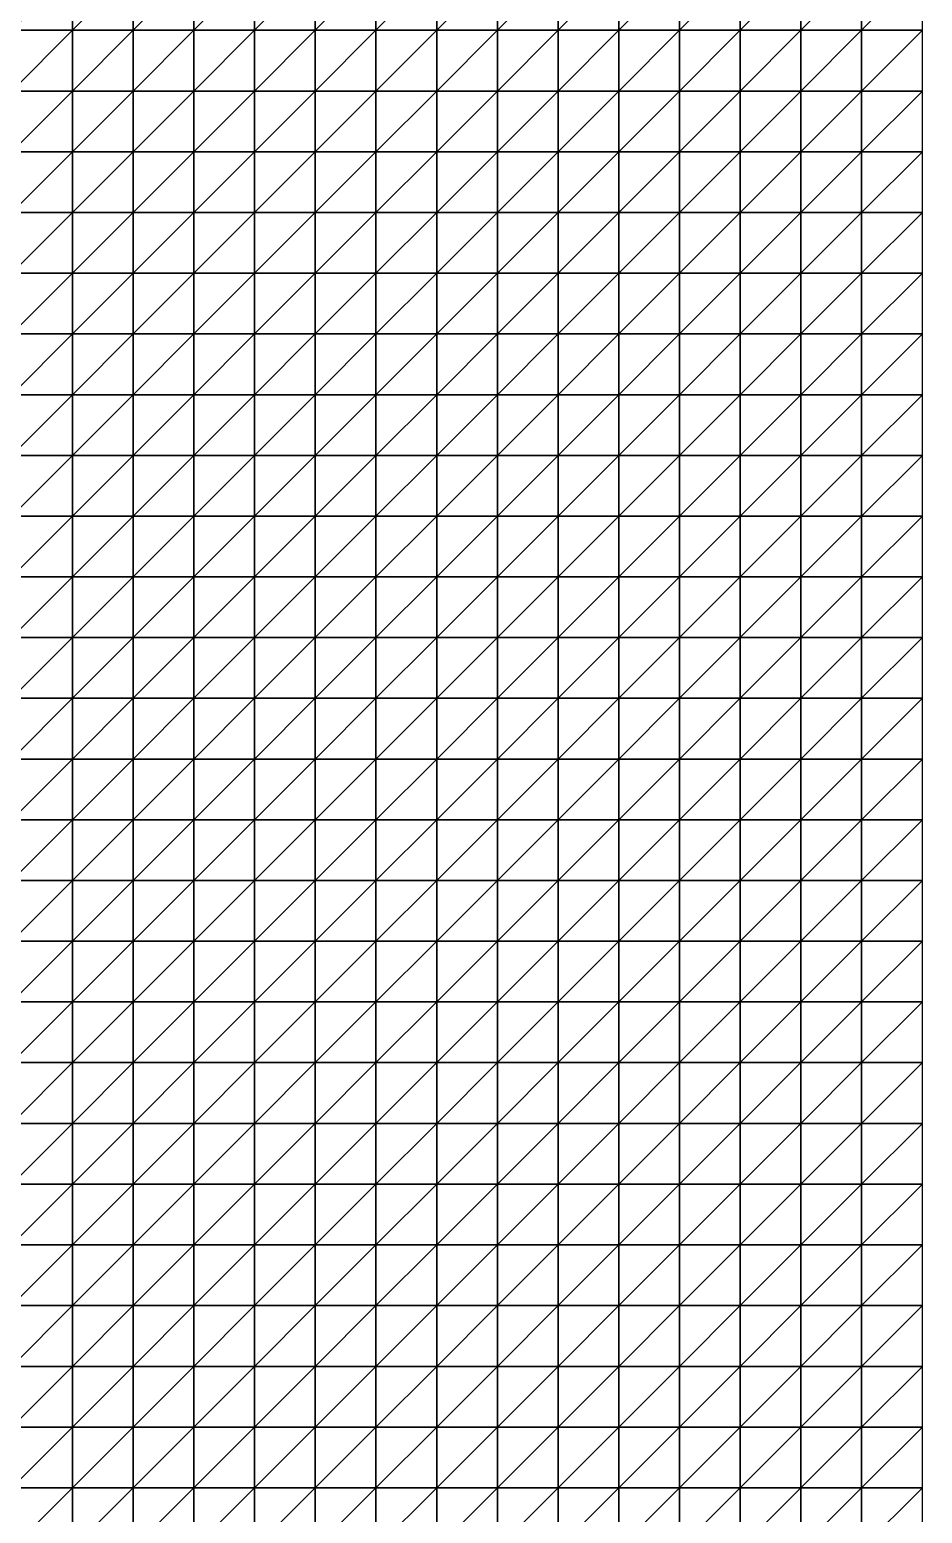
# Model space of a CAD drawing. Header units: metres. Extents: x -3 to 3, y -3 to 3.
# Drawn here: x 2.109 to 3, y -1.935 to -0.454 of the extents above; entities that cross this region are included whole.
import ezdxf

# ---------------------------------------------------------------- set-up
doc = ezdxf.new("R2010")
doc.units = ezdxf.units.M

msp = doc.modelspace()

# ---------------------------------------------------------------- meshes
at = {"color": 255}
mesh = msp.add_polyface(dxfattribs=at)
corners = [(2.0303, -0.5758, 0.1925), (2.0909, -0.5758, 0.1645), (2.0909, -0.5152, 0.1754), (2.0303, -0.5152, 0.2052), (2.0909, -0.4545, 0.1855), (2.0303, -0.4545, 0.2171), (2.0909, -0.3939, 0.1947), (2.0303, -0.3939, 0.2279), (2.0909, -0.3333, 0.2028), (2.0909, -0.697, 0.1412), (2.1515, -0.697, 0.1196), (2.1515, -0.6364, 0.1296), (2.0909, -0.6364, 0.1531), (2.1515, -0.5758, 0.1392), (2.1515, -0.5152, 0.1483), (2.1515, -0.4545, 0.1568), (2.1515, -0.3939, 0.1646), (2.1515, -0.7576, 0.1094), (2.2121, -0.7576, 0.0918), (2.2121, -0.697, 0.1003), (2.2121, -0.6364, 0.1086), (2.2121, -0.5758, 0.1166), (2.2121, -0.5152, 0.1242), (2.2121, -0.4545, 0.1313), (2.2121, -0.3939, 0.1377), (2.2727, -0.7576, 0.0762), (2.2727, -0.697, 0.0832), (2.2727, -0.6364, 0.09), (2.2727, -0.5758, 0.0967), (2.2727, -0.5152, 0.1029), (2.2727, -0.4545, 0.1088), (2.0909, -0.7576, 0.129), (2.2727, -0.3939, 0.1141)]
mesh.append_faces([[corners[k] for k in face] for face in [(5, 4, 6), (7, 6, 8)]], dxfattribs={"color": 81})
mesh.append_faces([[corners[k] for k in face] for face in [(0, 1, 2), (3, 2, 4), (9, 10, 11), (12, 11, 13), (1, 13, 14), (2, 14, 15), (4, 15, 16), (17, 18, 19), (10, 19, 20), (11, 20, 21), (13, 21, 22), (14, 22, 23), (15, 23, 24), (20, 27, 28), (21, 28, 29), (22, 29, 30), (31, 10, 9), (9, 11, 12), (12, 13, 1), (1, 14, 2), (2, 15, 4), (4, 16, 6), (17, 19, 10), (10, 20, 11), (11, 21, 13), (13, 22, 14), (14, 23, 15), (15, 24, 16), (19, 27, 20), (20, 28, 21), (21, 29, 22), (22, 30, 23), (23, 32, 24)]], dxfattribs={"color": 91})
mesh.append_faces([[corners[k] for k in face] for face in [(18, 25, 26), (19, 26, 27), (18, 26, 19)]], dxfattribs={"color": 101})
mesh = msp.add_polyface(dxfattribs=at)
corners = [(2.2121, -0.4545, 0.1313), (2.2727, -0.4545, 0.1088), (2.2727, -0.3939, 0.1141), (2.2121, -0.3939, 0.1377), (2.2727, -0.3333, 0.1189), (2.2727, -0.5152, 0.1029), (2.3333, -0.5152, 0.0845), (2.3333, -0.4545, 0.0893), (2.3333, -0.3939, 0.0937), (2.3333, -0.3333, 0.0975), (2.3939, -0.5152, 0.0687), (2.3939, -0.4545, 0.0726), (2.3939, -0.3939, 0.0761), (2.3939, -0.3333, 0.0793), (2.3939, -0.5758, 0.0645), (2.4545, -0.5758, 0.052), (2.4545, -0.5152, 0.0553), (2.4545, -0.4545, 0.0584), (2.4545, -0.3939, 0.0613), (2.4545, -0.3333, 0.0638), (2.5152, -0.5758, 0.0415), (2.5152, -0.5152, 0.0441), (2.5152, -0.4545, 0.0466), (2.5152, -0.3939, 0.0489), (2.5152, -0.3333, 0.0509), (2.5758, -0.5758, 0.0328), (2.5758, -0.5152, 0.0349), (2.5758, -0.4545, 0.0368), (2.5758, -0.3939, 0.0386), (2.5758, -0.3333, 0.0402), (2.2727, -0.5758, 0.0967), (2.3333, -0.5758, 0.0794), (2.6364, -0.5152, 0.0273), (2.6364, -0.4545, 0.0289), (2.6364, -0.3939, 0.0303)]
mesh.append_faces([[corners[k] for k in face] for face in [(0, 1, 2), (3, 2, 4), (2, 8, 9), (5, 7, 1), (1, 8, 2)]], dxfattribs={"color": 91})
mesh.append_faces([[corners[k] for k in face] for face in [(5, 6, 7), (1, 7, 8), (6, 10, 11), (7, 11, 12), (8, 12, 13), (14, 15, 16), (10, 16, 17), (11, 17, 18), (12, 18, 19), (15, 20, 21), (16, 21, 22), (17, 22, 23), (18, 23, 24), (20, 25, 26), (21, 26, 27), (22, 27, 28), (23, 28, 29), (30, 6, 5), (31, 10, 6), (6, 11, 7), (7, 12, 8), (14, 16, 10), (10, 17, 11), (11, 18, 12), (15, 21, 16), (16, 22, 17), (17, 23, 18), (20, 26, 21), (21, 27, 22), (22, 28, 23), (25, 32, 26), (26, 33, 27), (27, 34, 28)]], dxfattribs={"color": 101})
mesh = msp.add_polyface(dxfattribs=at)
corners = [(2.5758, -0.5152, 0.0349), (2.6364, -0.5152, 0.0273), (2.6364, -0.4545, 0.0289), (2.5758, -0.4545, 0.0368), (2.6364, -0.3939, 0.0303), (2.5758, -0.3939, 0.0386), (2.6364, -0.3333, 0.0315), (2.697, -0.5152, 0.0212), (2.697, -0.4545, 0.0224), (2.697, -0.3939, 0.0235), (2.697, -0.3333, 0.0244), (2.697, -0.5758, 0.0199), (2.7576, -0.5758, 0.0153), (2.7576, -0.5152, 0.0163), (2.7576, -0.4545, 0.0172), (2.7576, -0.3939, 0.0181), (2.8182, -0.5758, 0.0117), (2.8182, -0.5152, 0.0124), (2.8182, -0.4545, 0.0131), (2.8182, -0.3939, 0.0138), (2.8788, -0.5758, 0.0088), (2.8788, -0.5152, 0.0094), (2.8788, -0.4545, 0.0099), (2.8788, -0.3939, 0.0104), (2.9394, -0.5758, 0.0066), (2.9394, -0.5152, 0.007), (2.9394, -0.4545, 0.0074), (2.9394, -0.3939, 0.0078), (3, -0.5758, 0.0049), (3, -0.5152, 0.0052), (3, -0.4545, 0.0055), (3, -0.3939, 0.0058), (2.6364, -0.5758, 0.0257)]
mesh.append_faces([[corners[k] for k in face] for face in [(0, 1, 2), (3, 2, 4), (5, 4, 6), (1, 7, 8), (2, 8, 9), (4, 9, 10), (11, 12, 13), (7, 13, 14), (8, 14, 15), (12, 16, 17), (13, 17, 18), (14, 18, 19), (16, 20, 21), (17, 21, 22), (18, 22, 23), (20, 24, 25), (21, 25, 26), (22, 26, 27), (32, 7, 1), (1, 8, 2), (2, 9, 4), (11, 13, 7), (7, 14, 8), (8, 15, 9), (12, 17, 13), (13, 18, 14), (14, 19, 15), (16, 21, 17), (17, 22, 18), (18, 23, 19), (20, 25, 21), (21, 26, 22), (22, 27, 23), (24, 29, 25), (25, 30, 26), (26, 31, 27)]], dxfattribs={"color": 101})
mesh.append_faces([[corners[k] for k in face] for face in [(24, 28, 29), (25, 29, 30), (26, 30, 31)]], dxfattribs={"color": 111})
mesh = msp.add_polyface(dxfattribs=at)
corners = [(2.2727, -0.7576, 0.0762), (2.3333, -0.7576, 0.0627), (2.3333, -0.697, 0.0684), (2.2727, -0.697, 0.0832), (2.3333, -0.6364, 0.074), (2.2727, -0.6364, 0.09), (2.3333, -0.5758, 0.0794), (2.2727, -0.5758, 0.0967), (2.3333, -0.5152, 0.0845), (2.3939, -0.7576, 0.051), (2.3939, -0.697, 0.0556), (2.3939, -0.6364, 0.0602), (2.3939, -0.5758, 0.0645), (2.3939, -0.5152, 0.0687), (2.4545, -0.7576, 0.0412), (2.4545, -0.697, 0.0448), (2.4545, -0.6364, 0.0485), (2.4545, -0.5758, 0.052), (2.5152, -0.7576, 0.0329), (2.5152, -0.697, 0.0358), (2.5152, -0.6364, 0.0387), (2.5152, -0.5758, 0.0415), (2.5758, -0.7576, 0.026), (2.5758, -0.697, 0.0283), (2.5758, -0.6364, 0.0306), (2.5758, -0.5758, 0.0328), (2.6364, -0.7576, 0.0204), (2.6364, -0.697, 0.0222), (2.6364, -0.6364, 0.024), (2.6364, -0.5758, 0.0257)]
mesh.append_faces([[corners[k] for k in face] for face in [(0, 1, 2), (3, 2, 4), (5, 4, 6), (7, 6, 8), (1, 9, 10), (2, 10, 11), (4, 11, 12), (6, 12, 13), (9, 14, 15), (10, 15, 16), (11, 16, 17), (14, 18, 19), (15, 19, 20), (16, 20, 21), (18, 22, 23), (19, 23, 24), (20, 24, 25), (22, 26, 27), (23, 27, 28), (24, 28, 29), (0, 2, 3), (3, 4, 5), (5, 6, 7), (1, 10, 2), (2, 11, 4), (4, 12, 6), (9, 15, 10), (10, 16, 11), (11, 17, 12), (14, 19, 15), (15, 20, 16), (16, 21, 17), (18, 23, 19), (19, 24, 20), (20, 25, 21), (22, 27, 23), (23, 28, 24), (24, 29, 25)]], dxfattribs={"color": 101})
mesh = msp.add_polyface(dxfattribs=at)
corners = [(2.5758, -0.5758, 0.0328), (2.6364, -0.5758, 0.0257), (2.6364, -0.5152, 0.0273), (2.6364, -0.7576, 0.0204), (2.697, -0.7576, 0.0158), (2.697, -0.697, 0.0172), (2.6364, -0.697, 0.0222), (2.697, -0.6364, 0.0186), (2.6364, -0.6364, 0.024), (2.697, -0.5758, 0.0199), (2.697, -0.5152, 0.0212), (2.7576, -0.7576, 0.0122), (2.7576, -0.697, 0.0133), (2.7576, -0.6364, 0.0143), (2.7576, -0.5758, 0.0153), (2.8182, -0.7576, 0.0093), (2.8182, -0.697, 0.0101), (2.8182, -0.6364, 0.0109), (2.8182, -0.5758, 0.0117), (2.8788, -0.7576, 0.007), (2.8788, -0.697, 0.0076), (2.8788, -0.6364, 0.0082), (2.8788, -0.5758, 0.0088), (2.9394, -0.7576, 0.0053), (2.9394, -0.697, 0.0057), (2.9394, -0.6364, 0.0062), (2.9394, -0.5758, 0.0066), (3, -0.7576, 0.0039), (3, -0.697, 0.0043), (3, -0.6364, 0.0046), (3, -0.5758, 0.0049)]
mesh.append_faces([[corners[k] for k in face] for face in [(0, 1, 2), (3, 4, 5), (6, 5, 7), (8, 7, 9), (1, 9, 10), (4, 11, 12), (5, 12, 13), (7, 13, 14), (11, 15, 16), (12, 16, 17), (13, 17, 18), (15, 19, 20), (16, 20, 21), (17, 21, 22), (20, 24, 25), (21, 25, 26), (3, 5, 6), (6, 7, 8), (8, 9, 1), (4, 12, 5), (5, 13, 7), (7, 14, 9), (11, 16, 12), (12, 17, 13), (13, 18, 14), (15, 20, 16), (16, 21, 17), (17, 22, 18), (19, 24, 20), (20, 25, 21), (21, 26, 22)]], dxfattribs={"color": 101})
mesh.append_faces([[corners[k] for k in face] for face in [(19, 23, 24), (23, 27, 28), (24, 28, 29), (25, 29, 30), (23, 28, 24), (24, 29, 25), (25, 30, 26)]], dxfattribs={"color": 111})
mesh = msp.add_polyface(dxfattribs=at)
corners = [(2.0303, -1.1212, 0.0673), (2.0909, -1.1212, 0.0588), (2.0909, -1.0606, 0.0695), (2.0303, -1.0606, 0.08), (2.0909, -1, 0.0808), (2.0303, -1, 0.0934), (2.0909, -0.9394, 0.0925), (2.0303, -0.9394, 0.1073), (2.0909, -0.8788, 0.1045), (2.0303, -0.8788, 0.1216), (2.0909, -0.8182, 0.1168), (2.0303, -0.8182, 0.1361), (2.0909, -0.7576, 0.129), (2.0303, -0.7576, 0.1506), (2.0909, -0.697, 0.1412), (2.1515, -1.1212, 0.0507), (2.1515, -1.0606, 0.0597), (2.1515, -1, 0.069), (2.1515, -0.9394, 0.0788), (2.1515, -0.8788, 0.0889), (2.1515, -0.8182, 0.0991), (2.1515, -0.7576, 0.1094), (2.1515, -0.697, 0.1196), (2.2121, -1.1212, 0.0432), (2.2121, -1.0606, 0.0506), (2.2121, -1, 0.0583), (2.2121, -0.9394, 0.0664), (2.2121, -0.8788, 0.0748), (2.2121, -0.8182, 0.0833), (2.2121, -0.7576, 0.0918), (2.2727, -1.0606, 0.0424)]
mesh.append_faces([[corners[k] for k in face] for face in [(7, 6, 8), (9, 8, 10), (11, 10, 12), (13, 12, 14), (10, 20, 21), (12, 21, 22), (7, 8, 9), (9, 10, 11), (11, 12, 13), (8, 20, 10), (10, 21, 12), (20, 29, 21)]], dxfattribs={"color": 91})
mesh.append_faces([[corners[k] for k in face] for face in [(0, 1, 2), (3, 2, 4), (5, 4, 6), (1, 15, 16), (2, 16, 17), (4, 17, 18), (6, 18, 19), (8, 19, 20), (15, 23, 24), (16, 24, 25), (17, 25, 26), (18, 26, 27), (19, 27, 28), (20, 28, 29), (0, 2, 3), (3, 4, 5), (5, 6, 7), (1, 16, 2), (2, 17, 4), (4, 18, 6), (6, 19, 8), (15, 24, 16), (16, 25, 17), (17, 26, 18), (18, 27, 19), (19, 28, 20), (23, 30, 24)]], dxfattribs={"color": 101})
mesh = msp.add_polyface(dxfattribs=at)
corners = [(2.2121, -1.1212, 0.0432), (2.2727, -1.1212, 0.0364), (2.2727, -1.0606, 0.0424), (2.2121, -1.0606, 0.0506), (2.2727, -1, 0.0488), (2.2121, -1, 0.0583), (2.2727, -0.9394, 0.0554), (2.2121, -0.9394, 0.0664), (2.2727, -0.8788, 0.0623), (2.2121, -0.8788, 0.0748), (2.2727, -0.8182, 0.0692), (2.2121, -0.8182, 0.0833), (2.2727, -0.7576, 0.0762), (2.3333, -1.1212, 0.0303), (2.3333, -1.0606, 0.0352), (2.3333, -1, 0.0403), (2.3333, -0.9394, 0.0457), (2.3333, -0.8788, 0.0513), (2.3333, -0.8182, 0.057), (2.3333, -0.7576, 0.0627), (2.3939, -1.1212, 0.0249), (2.3939, -1.0606, 0.0288), (2.3939, -1, 0.033), (2.3939, -0.9394, 0.0373), (2.3939, -0.8788, 0.0418), (2.3939, -0.8182, 0.0464), (2.3939, -0.7576, 0.051), (2.2121, -0.7576, 0.0918), (2.4545, -1.0606, 0.0234), (2.4545, -1, 0.0267), (2.4545, -0.9394, 0.0302)]
mesh.append_faces([[corners[k] for k in face] for face in [(0, 1, 2), (3, 2, 4), (5, 4, 6), (7, 6, 8), (9, 8, 10), (11, 10, 12), (1, 13, 14), (2, 14, 15), (4, 15, 16), (6, 16, 17), (8, 17, 18), (10, 18, 19), (13, 20, 21), (14, 21, 22), (15, 22, 23), (16, 23, 24), (17, 24, 25), (18, 25, 26), (3, 4, 5), (5, 6, 7), (7, 8, 9), (9, 10, 11), (11, 12, 27), (1, 14, 2), (2, 15, 4), (4, 16, 6), (6, 17, 8), (8, 18, 10), (10, 19, 12), (13, 21, 14), (14, 22, 15), (15, 23, 16), (16, 24, 17), (17, 25, 18), (18, 26, 19), (20, 28, 21), (21, 29, 22), (22, 30, 23)]], dxfattribs={"color": 101})
mesh = msp.add_polyface(dxfattribs=at)
corners = [(2.3939, -1.1212, 0.0249), (2.4545, -1.1212, 0.0203), (2.4545, -1.0606, 0.0234), (2.3939, -1.0606, 0.0288), (2.4545, -1, 0.0267), (2.3939, -1, 0.033), (2.4545, -0.9394, 0.0302), (2.3939, -0.9394, 0.0373), (2.4545, -0.8788, 0.0338), (2.3939, -0.8788, 0.0418), (2.4545, -0.8182, 0.0375), (2.3939, -0.8182, 0.0464), (2.4545, -0.7576, 0.0412), (2.5152, -1.1212, 0.0163), (2.5152, -1.0606, 0.0188), (2.5152, -1, 0.0214), (2.5152, -0.9394, 0.0242), (2.5152, -0.8788, 0.027), (2.5152, -0.8182, 0.0299), (2.5152, -0.7576, 0.0329), (2.5758, -1.1212, 0.013), (2.5758, -1.0606, 0.0149), (2.5758, -1, 0.017), (2.5758, -0.9394, 0.0192), (2.5758, -0.8788, 0.0214), (2.5758, -0.8182, 0.0237), (2.5758, -0.7576, 0.026), (2.3939, -0.7576, 0.051), (2.6364, -1.0606, 0.0118), (2.6364, -1, 0.0134), (2.6364, -0.9394, 0.0151), (2.6364, -0.8788, 0.0168), (2.6364, -0.8182, 0.0186), (2.6364, -0.7576, 0.0204)]
mesh.append_faces([[corners[k] for k in face] for face in [(0, 1, 2), (3, 2, 4), (5, 4, 6), (7, 6, 8), (9, 8, 10), (11, 10, 12), (1, 13, 14), (2, 14, 15), (4, 15, 16), (6, 16, 17), (8, 17, 18), (10, 18, 19), (13, 20, 21), (14, 21, 22), (15, 22, 23), (16, 23, 24), (17, 24, 25), (18, 25, 26), (7, 8, 9), (9, 10, 11), (11, 12, 27), (1, 14, 2), (2, 15, 4), (4, 16, 6), (6, 17, 8), (8, 18, 10), (10, 19, 12), (13, 21, 14), (14, 22, 15), (15, 23, 16), (16, 24, 17), (17, 25, 18), (18, 26, 19), (20, 28, 21), (21, 29, 22), (22, 30, 23), (23, 31, 24), (24, 32, 25), (25, 33, 26)]], dxfattribs={"color": 101})
mesh = msp.add_polyface(dxfattribs=at)
corners = [(2.5758, -1.0606, 0.0149), (2.6364, -1.0606, 0.0118), (2.6364, -1, 0.0134), (2.5758, -1, 0.017), (2.6364, -0.9394, 0.0151), (2.5758, -0.9394, 0.0192), (2.6364, -0.8788, 0.0168), (2.5758, -0.8788, 0.0214), (2.6364, -0.8182, 0.0186), (2.5758, -0.8182, 0.0237), (2.6364, -0.7576, 0.0204), (2.6364, -1.1212, 0.0103), (2.697, -1.1212, 0.008), (2.697, -1.0606, 0.0092), (2.697, -1, 0.0104), (2.697, -0.9394, 0.0117), (2.697, -0.8788, 0.0131), (2.697, -0.8182, 0.0144), (2.697, -0.7576, 0.0158), (2.7576, -1.1212, 0.0062), (2.7576, -1.0606, 0.0071), (2.7576, -1, 0.008), (2.7576, -0.9394, 0.009), (2.7576, -0.8788, 0.0101), (2.7576, -0.8182, 0.0111), (2.7576, -0.7576, 0.0122), (2.8182, -1.1212, 0.0047), (2.8182, -1.0606, 0.0054), (2.8182, -1, 0.0061), (2.8182, -0.9394, 0.0069), (2.8182, -0.8788, 0.0077), (2.8182, -0.8182, 0.0085), (2.8182, -0.7576, 0.0093)]
mesh.append_faces([[corners[k] for k in face] for face in [(0, 1, 2), (3, 2, 4), (5, 4, 6), (7, 6, 8), (9, 8, 10), (11, 12, 13), (1, 13, 14), (2, 14, 15), (4, 15, 16), (6, 16, 17), (8, 17, 18), (12, 19, 20), (13, 20, 21), (14, 21, 22), (15, 22, 23), (16, 23, 24), (17, 24, 25), (21, 28, 29), (11, 13, 1), (1, 14, 2), (2, 15, 4), (4, 16, 6), (6, 17, 8), (8, 18, 10), (12, 20, 13), (13, 21, 14), (14, 22, 15), (15, 23, 16), (16, 24, 17), (17, 25, 18), (20, 28, 21), (21, 29, 22), (22, 30, 23), (23, 31, 24), (24, 32, 25)]], dxfattribs={"color": 101})
mesh.append_faces([[corners[k] for k in face] for face in [(19, 26, 27), (20, 27, 28), (19, 27, 20)]], dxfattribs={"color": 111})
mesh = msp.add_polyface(dxfattribs=at)
corners = [(2.7576, -0.9394, 0.009), (2.8182, -0.9394, 0.0069), (2.8182, -0.8788, 0.0077), (2.7576, -0.8788, 0.0101), (2.8182, -0.8182, 0.0085), (2.7576, -0.8182, 0.0111), (2.8182, -0.7576, 0.0093), (2.8182, -1.1212, 0.0047), (2.8788, -1.1212, 0.0036), (2.8788, -1.0606, 0.0041), (2.8182, -1.0606, 0.0054), (2.8788, -1, 0.0047), (2.8182, -1, 0.0061), (2.8788, -0.9394, 0.0052), (2.8788, -0.8788, 0.0058), (2.8788, -0.8182, 0.0064), (2.8788, -0.7576, 0.007), (2.9394, -1.1212, 0.0027), (2.9394, -1.0606, 0.0031), (2.9394, -1, 0.0035), (2.9394, -0.9394, 0.0039), (2.9394, -0.8788, 0.0044), (2.9394, -0.8182, 0.0048), (2.9394, -0.7576, 0.0053), (3, -1.1212, 0.002), (3, -1.0606, 0.0023), (3, -1, 0.0026), (3, -0.9394, 0.0029), (3, -0.8788, 0.0032), (3, -0.8182, 0.0036), (3, -0.7576, 0.0039)]
mesh.append_faces([[corners[k] for k in face] for face in [(0, 1, 2), (3, 2, 4), (5, 4, 6), (2, 14, 15), (4, 15, 16), (1, 14, 2), (2, 15, 4), (4, 16, 6)]], dxfattribs={"color": 101})
mesh.append_faces([[corners[k] for k in face] for face in [(7, 8, 9), (10, 9, 11), (12, 11, 13), (1, 13, 14), (8, 17, 18), (9, 18, 19), (11, 19, 20), (13, 20, 21), (14, 21, 22), (15, 22, 23), (17, 24, 25), (18, 25, 26), (19, 26, 27), (20, 27, 28), (21, 28, 29), (22, 29, 30), (7, 9, 10), (10, 11, 12), (12, 13, 1), (8, 18, 9), (9, 19, 11), (11, 20, 13), (13, 21, 14), (14, 22, 15), (15, 23, 16), (17, 25, 18), (18, 26, 19), (19, 27, 20), (20, 28, 21), (21, 29, 22), (22, 30, 23)]], dxfattribs={"color": 111})
mesh = msp.add_polyface(dxfattribs=at)
corners = [(2.5758, -1.2424, 0.0095), (2.6364, -1.2424, 0.0075), (2.6364, -1.1818, 0.0088), (2.5758, -1.1818, 0.0112), (2.6364, -1.1212, 0.0103), (2.5758, -1.1212, 0.013), (2.6364, -1.0606, 0.0118), (2.697, -1.2424, 0.0059), (2.697, -1.1818, 0.0069), (2.697, -1.1212, 0.008), (2.697, -1.303, 0.005), (2.7576, -1.303, 0.0039), (2.7576, -1.2424, 0.0046), (2.7576, -1.1818, 0.0054), (2.7576, -1.1212, 0.0062), (2.8182, -1.303, 0.003), (2.8182, -1.2424, 0.0035), (2.8182, -1.1818, 0.0041), (2.8182, -1.1212, 0.0047), (2.8788, -1.303, 0.0023), (2.8788, -1.2424, 0.0027), (2.8788, -1.1818, 0.0031), (2.8788, -1.1212, 0.0036), (2.9394, -1.303, 0.0017), (2.9394, -1.2424, 0.002), (2.9394, -1.1818, 0.0024), (2.9394, -1.1212, 0.0027), (3, -1.303, 0.0013), (3, -1.2424, 0.0015), (3, -1.1818, 0.0018), (3, -1.1212, 0.002), (2.6364, -1.303, 0.0063)]
mesh.append_faces([[corners[k] for k in face] for face in [(0, 1, 2), (3, 2, 4), (5, 4, 6), (1, 7, 8), (2, 8, 9), (31, 7, 1), (1, 8, 2), (2, 9, 4), (8, 14, 9)]], dxfattribs={"color": 101})
mesh.append_faces([[corners[k] for k in face] for face in [(10, 11, 12), (7, 12, 13), (8, 13, 14), (11, 15, 16), (12, 16, 17), (13, 17, 18), (15, 19, 20), (16, 20, 21), (17, 21, 22), (19, 23, 24), (20, 24, 25), (21, 25, 26), (23, 27, 28), (24, 28, 29), (25, 29, 30), (10, 12, 7), (7, 13, 8), (11, 16, 12), (12, 17, 13), (13, 18, 14), (15, 20, 16), (16, 21, 17), (17, 22, 18), (19, 24, 20), (20, 25, 21), (21, 26, 22), (23, 28, 24), (24, 29, 25), (25, 30, 26)]], dxfattribs={"color": 111})
mesh = msp.add_polyface(dxfattribs=at)
corners = [(2.0303, -1.4848, 0.0108), (2.0909, -1.4848, 0.0113), (2.0909, -1.4242, 0.017), (2.0303, -1.4242, 0.0176), (2.0909, -1.3636, 0.0237), (2.0303, -1.3636, 0.0254), (2.0909, -1.303, 0.0312), (2.0303, -1.303, 0.0344), (2.0909, -1.2424, 0.0396), (2.0303, -1.2424, 0.0444), (2.0909, -1.1818, 0.0488), (2.0303, -1.1818, 0.0554), (2.0909, -1.1212, 0.0588), (2.1515, -1.4848, 0.0111), (2.1515, -1.4242, 0.0159), (2.1515, -1.3636, 0.0214), (2.1515, -1.303, 0.0277), (2.1515, -1.2424, 0.0347), (2.1515, -1.1818, 0.0424), (2.1515, -1.1212, 0.0507), (2.2121, -1.4848, 0.0105), (2.2121, -1.4242, 0.0144), (2.2121, -1.3636, 0.019), (2.2121, -1.303, 0.0242), (2.2121, -1.2424, 0.03), (2.2121, -1.1818, 0.0363), (2.2121, -1.1212, 0.0432), (2.0303, -1.1212, 0.0673), (2.2727, -1.4242, 0.0128), (2.2727, -1.3636, 0.0166), (2.2727, -1.303, 0.0208), (2.2727, -1.2424, 0.0255), (2.2727, -1.1818, 0.0307), (2.2727, -1.1212, 0.0364)]
mesh.append_faces([[corners[k] for k in face] for face in [(0, 1, 2), (3, 2, 4), (5, 4, 6), (7, 6, 8), (9, 8, 10), (11, 10, 12), (1, 13, 14), (2, 14, 15), (4, 15, 16), (6, 16, 17), (8, 17, 18), (10, 18, 19), (13, 20, 21), (14, 21, 22), (15, 22, 23), (16, 23, 24), (17, 24, 25), (18, 25, 26), (9, 10, 11), (11, 12, 27), (1, 14, 2), (2, 15, 4), (4, 16, 6), (6, 17, 8), (8, 18, 10), (10, 19, 12), (13, 21, 14), (14, 22, 15), (15, 23, 16), (16, 24, 17), (17, 25, 18), (18, 26, 19), (20, 28, 21), (21, 29, 22), (22, 30, 23), (23, 31, 24), (24, 32, 25), (25, 33, 26)]], dxfattribs={"color": 101})
mesh = msp.add_polyface(dxfattribs=at)
corners = [(2.2121, -1.4848, 0.0105), (2.2727, -1.4848, 0.0095), (2.2727, -1.4242, 0.0128), (2.2121, -1.4242, 0.0144), (2.2727, -1.3636, 0.0166), (2.2121, -1.3636, 0.019), (2.2727, -1.303, 0.0208), (2.2121, -1.303, 0.0242), (2.2727, -1.2424, 0.0255), (2.2121, -1.2424, 0.03), (2.2727, -1.1818, 0.0307), (2.2121, -1.1818, 0.0363), (2.2727, -1.1212, 0.0364), (2.3333, -1.4848, 0.0084), (2.3333, -1.4242, 0.0111), (2.3333, -1.3636, 0.0142), (2.3333, -1.303, 0.0176), (2.3333, -1.2424, 0.0215), (2.3333, -1.1818, 0.0257), (2.3333, -1.1212, 0.0303), (2.3939, -1.4848, 0.0073), (2.3939, -1.4242, 0.0095), (2.3939, -1.3636, 0.0119), (2.3939, -1.303, 0.0147), (2.3939, -1.2424, 0.0178), (2.3939, -1.1818, 0.0212), (2.3939, -1.1212, 0.0249), (2.4545, -1.4848, 0.0062), (2.4545, -1.4242, 0.0079), (2.4545, -1.3636, 0.0099), (2.4545, -1.303, 0.0121), (2.4545, -1.2424, 0.0146), (2.4545, -1.1818, 0.0173), (2.4545, -1.1212, 0.0203)]
mesh.append_faces([[corners[k] for k in face] for face in [(0, 1, 2), (3, 2, 4), (5, 4, 6), (7, 6, 8), (9, 8, 10), (11, 10, 12), (1, 13, 14), (2, 14, 15), (4, 15, 16), (6, 16, 17), (8, 17, 18), (10, 18, 19), (13, 20, 21), (14, 21, 22), (15, 22, 23), (16, 23, 24), (17, 24, 25), (18, 25, 26), (20, 27, 28), (21, 28, 29), (1, 14, 2), (2, 15, 4), (4, 16, 6), (6, 17, 8), (8, 18, 10), (10, 19, 12), (13, 21, 14), (14, 22, 15), (15, 23, 16), (16, 24, 17), (17, 25, 18), (18, 26, 19), (20, 28, 21), (21, 29, 22), (22, 30, 23), (23, 31, 24), (24, 32, 25), (25, 33, 26)]], dxfattribs={"color": 101})
mesh = msp.add_polyface(dxfattribs=at)
corners = [(2.3939, -1.3636, 0.0119), (2.4545, -1.3636, 0.0099), (2.4545, -1.303, 0.0121), (2.3939, -1.303, 0.0147), (2.4545, -1.2424, 0.0146), (2.3939, -1.2424, 0.0178), (2.4545, -1.1818, 0.0173), (2.3939, -1.1818, 0.0212), (2.4545, -1.1212, 0.0203), (2.4545, -1.4848, 0.0062), (2.5152, -1.4848, 0.0052), (2.5152, -1.4242, 0.0066), (2.4545, -1.4242, 0.0079), (2.5152, -1.3636, 0.0081), (2.5152, -1.303, 0.0099), (2.5152, -1.2424, 0.0118), (2.5152, -1.1818, 0.014), (2.5152, -1.1212, 0.0163), (2.5758, -1.4848, 0.0043), (2.5758, -1.4242, 0.0053), (2.5758, -1.3636, 0.0066), (2.5758, -1.303, 0.008), (2.5758, -1.2424, 0.0095), (2.5758, -1.1818, 0.0112), (2.5758, -1.1212, 0.013), (2.6364, -1.4848, 0.0035), (2.6364, -1.4242, 0.0043), (2.6364, -1.3636, 0.0053), (2.6364, -1.303, 0.0063), (2.6364, -1.2424, 0.0075), (2.6364, -1.1818, 0.0088), (2.6364, -1.1212, 0.0103)]
mesh.append_faces([[corners[k] for k in face] for face in [(0, 1, 2), (3, 2, 4), (5, 4, 6), (7, 6, 8), (12, 11, 13), (1, 13, 14), (2, 14, 15), (4, 15, 16), (6, 16, 17), (13, 20, 21), (14, 21, 22), (15, 22, 23), (16, 23, 24), (21, 28, 29), (9, 11, 12), (12, 13, 1), (1, 14, 2), (2, 15, 4), (4, 16, 6), (6, 17, 8), (11, 20, 13), (13, 21, 14), (14, 22, 15), (15, 23, 16), (16, 24, 17), (20, 28, 21), (21, 29, 22), (22, 30, 23), (23, 31, 24)]], dxfattribs={"color": 101})
mesh.append_faces([[corners[k] for k in face] for face in [(9, 10, 11), (10, 18, 19), (11, 19, 20), (18, 25, 26), (19, 26, 27), (20, 27, 28), (10, 19, 11), (18, 26, 19), (19, 27, 20)]], dxfattribs={"color": 111})
mesh = msp.add_polyface(dxfattribs=at)
corners = [(2.6364, -1.4848, 0.0035), (2.697, -1.4848, 0.0028), (2.697, -1.4242, 0.0034), (2.6364, -1.4242, 0.0043), (2.697, -1.3636, 0.0042), (2.6364, -1.3636, 0.0053), (2.697, -1.303, 0.005), (2.6364, -1.303, 0.0063), (2.697, -1.2424, 0.0059), (2.7576, -1.4848, 0.0022), (2.7576, -1.4242, 0.0027), (2.7576, -1.3636, 0.0032), (2.7576, -1.303, 0.0039), (2.8182, -1.4848, 0.0017), (2.8182, -1.4242, 0.0021), (2.8182, -1.3636, 0.0025), (2.8182, -1.303, 0.003), (2.8788, -1.4848, 0.0013), (2.8788, -1.4242, 0.0016), (2.8788, -1.3636, 0.0019), (2.8788, -1.303, 0.0023), (2.9394, -1.4848, 0.001), (2.9394, -1.4242, 0.0012), (2.9394, -1.3636, 0.0015), (2.9394, -1.303, 0.0017), (3, -1.4848, 0.0008), (3, -1.4242, 0.0009), (3, -1.3636, 0.0011), (3, -1.303, 0.0013), (2.9394, -1.5455, 0.0008)]
mesh.append_faces([[corners[k] for k in face] for face in [(0, 1, 2), (3, 2, 4), (5, 4, 6), (7, 6, 8), (1, 9, 10), (2, 10, 11), (4, 11, 12), (9, 13, 14), (10, 14, 15), (11, 15, 16), (13, 17, 18), (14, 18, 19), (15, 19, 20), (17, 21, 22), (18, 22, 23), (19, 23, 24), (21, 25, 26), (22, 26, 27), (23, 27, 28), (0, 2, 3), (3, 4, 5), (5, 6, 7), (1, 10, 2), (2, 11, 4), (4, 12, 6), (9, 14, 10), (10, 15, 11), (11, 16, 12), (13, 18, 14), (14, 19, 15), (15, 20, 16), (17, 22, 18), (18, 23, 19), (19, 24, 20), (29, 25, 21), (21, 26, 22), (22, 27, 23), (23, 28, 24)]], dxfattribs={"color": 111})
mesh = msp.add_polyface(dxfattribs=at)
corners = [(1.8485, -1.6667, -0.0191), (1.9091, -1.6667, -0.0121), (1.9091, -1.6061, -0.0073), (1.8485, -1.6061, -0.0138), (1.9091, -1.5455, -0.0011), (1.8485, -1.5455, -0.0068), (1.9091, -1.4848, 0.0065), (1.9697, -1.6667, -0.0069), (1.9697, -1.6061, -0.0027), (1.9697, -1.5455, 0.0027), (1.9697, -1.4848, 0.0093), (2.0303, -1.6667, -0.0033), (2.0303, -1.6061, 0.0005), (2.0303, -1.5455, 0.0051), (2.0303, -1.4848, 0.0108), (2.0909, -1.6667, -0.0007), (2.0909, -1.6061, 0.0025), (2.0909, -1.5455, 0.0065), (2.0909, -1.4848, 0.0113), (2.1515, -1.6667, 0.0009), (2.1515, -1.6061, 0.0037), (2.1515, -1.5455, 0.007), (2.1515, -1.4848, 0.0111), (2.2121, -1.6667, 0.0019), (2.2121, -1.6061, 0.0042), (2.2121, -1.5455, 0.0071), (2.2121, -1.4848, 0.0105), (2.0909, -1.7273, -0.0032), (2.1515, -1.7273, -0.0012), (2.2121, -1.7273, 0.0001), (2.2727, -1.6667, 0.0024), (2.2727, -1.6061, 0.0044), (2.2727, -1.5455, 0.0067), (2.2727, -1.4848, 0.0095)]
mesh.append_faces([[corners[k] for k in face] for face in [(13, 17, 18), (17, 21, 22), (21, 25, 26), (9, 14, 10), (13, 18, 14), (17, 22, 18), (21, 26, 22), (25, 33, 26)]], dxfattribs={"color": 101})
mesh.append_faces([[corners[k] for k in face] for face in [(0, 1, 2), (3, 2, 4), (5, 4, 6), (1, 7, 8), (2, 8, 9), (4, 9, 10), (7, 11, 12), (8, 12, 13), (9, 13, 14), (11, 15, 16), (12, 16, 17), (15, 19, 20), (16, 20, 21), (19, 23, 24), (20, 24, 25), (1, 8, 2), (2, 9, 4), (4, 10, 6), (7, 12, 8), (8, 13, 9), (11, 16, 12), (12, 17, 13), (27, 19, 15), (15, 20, 16), (16, 21, 17), (28, 23, 19), (19, 24, 20), (20, 25, 21), (29, 30, 23), (23, 31, 24), (24, 32, 25)]], dxfattribs={"color": 111})
mesh = msp.add_polyface(dxfattribs=at)
corners = [(2.2121, -1.8485, -0.0023), (2.2727, -1.8485, -0.0012), (2.2727, -1.7879, -0.0003), (2.2121, -1.7879, -0.0013), (2.2727, -1.7273, 0.0009), (2.2121, -1.7273, 0.0001), (2.2727, -1.6667, 0.0024), (2.2121, -1.6667, 0.0019), (2.2727, -1.6061, 0.0044), (2.2121, -1.6061, 0.0042), (2.2727, -1.5455, 0.0067), (2.2121, -1.5455, 0.0071), (2.2727, -1.4848, 0.0095), (2.3333, -1.8485, -0.0004), (2.3333, -1.7879, 0.0003), (2.3333, -1.7273, 0.0013), (2.3333, -1.6667, 0.0026), (2.3333, -1.6061, 0.0042), (2.3333, -1.5455, 0.0061), (2.3333, -1.4848, 0.0084), (2.3939, -1.8485, 0.0001), (2.3939, -1.7879, 0.0007), (2.3939, -1.7273, 0.0015), (2.3939, -1.6667, 0.0026), (2.3939, -1.6061, 0.0039), (2.3939, -1.5455, 0.0054), (2.3939, -1.4848, 0.0073), (2.4545, -1.8485, 0.0003), (2.4545, -1.7879, 0.0009), (2.4545, -1.7273, 0.0015), (2.4545, -1.6667, 0.0024), (2.4545, -1.6061, 0.0035), (2.4545, -1.5455, 0.0047), (2.4545, -1.4848, 0.0062)]
mesh.append_faces([[corners[k] for k in face] for face in [(11, 10, 12), (10, 18, 19), (18, 25, 26), (10, 19, 12), (18, 26, 19), (25, 33, 26)]], dxfattribs={"color": 101})
mesh.append_faces([[corners[k] for k in face] for face in [(0, 1, 2), (3, 2, 4), (5, 4, 6), (7, 6, 8), (9, 8, 10), (1, 13, 14), (2, 14, 15), (4, 15, 16), (6, 16, 17), (8, 17, 18), (13, 20, 21), (14, 21, 22), (15, 22, 23), (16, 23, 24), (17, 24, 25), (20, 27, 28), (21, 28, 29), (1, 14, 2), (2, 15, 4), (4, 16, 6), (6, 17, 8), (8, 18, 10), (13, 21, 14), (14, 22, 15), (15, 23, 16), (16, 24, 17), (17, 25, 18), (20, 28, 21), (21, 29, 22), (22, 30, 23), (23, 31, 24), (24, 32, 25)]], dxfattribs={"color": 111})
mesh = msp.add_polyface(dxfattribs=at)
corners = [(2.3939, -1.7273, 0.0015), (2.4545, -1.7273, 0.0015), (2.4545, -1.6667, 0.0024), (2.3939, -1.6667, 0.0026), (2.4545, -1.6061, 0.0035), (2.3939, -1.6061, 0.0039), (2.4545, -1.5455, 0.0047), (2.3939, -1.5455, 0.0054), (2.4545, -1.4848, 0.0062), (2.4545, -1.8485, 0.0003), (2.5152, -1.8485, 0.0005), (2.5152, -1.7879, 0.0009), (2.4545, -1.7879, 0.0009), (2.5152, -1.7273, 0.0015), (2.5152, -1.6667, 0.0021), (2.5152, -1.6061, 0.003), (2.5152, -1.5455, 0.004), (2.5152, -1.4848, 0.0052), (2.5758, -1.8485, 0.0005), (2.5758, -1.7879, 0.0009), (2.5758, -1.7273, 0.0013), (2.5758, -1.6667, 0.0019), (2.5758, -1.6061, 0.0025), (2.5758, -1.5455, 0.0033), (2.5758, -1.4848, 0.0043), (2.6364, -1.8485, 0.0005), (2.6364, -1.7879, 0.0008), (2.6364, -1.7273, 0.0011), (2.6364, -1.6667, 0.0016), (2.6364, -1.6061, 0.0021), (2.6364, -1.5455, 0.0027), (2.6364, -1.4848, 0.0035)]
mesh.append_faces([[corners[k] for k in face] for face in [(0, 1, 2), (3, 2, 4), (5, 4, 6), (7, 6, 8), (9, 10, 11), (12, 11, 13), (1, 13, 14), (2, 14, 15), (4, 15, 16), (6, 16, 17), (10, 18, 19), (11, 19, 20), (13, 20, 21), (14, 21, 22), (15, 22, 23), (16, 23, 24), (18, 25, 26), (19, 26, 27), (20, 27, 28), (21, 28, 29), (22, 29, 30), (9, 11, 12), (12, 13, 1), (1, 14, 2), (2, 15, 4), (4, 16, 6), (6, 17, 8), (10, 19, 11), (11, 20, 13), (13, 21, 14), (14, 22, 15), (15, 23, 16), (16, 24, 17), (18, 26, 19), (19, 27, 20), (20, 28, 21), (21, 29, 22), (22, 30, 23), (23, 31, 24)]], dxfattribs={"color": 111})
mesh = msp.add_polyface(dxfattribs=at)
corners = [(2.5758, -1.5455, 0.0033), (2.6364, -1.5455, 0.0027), (2.6364, -1.4848, 0.0035), (2.6364, -1.8485, 0.0005), (2.697, -1.8485, 0.0005), (2.697, -1.7879, 0.0007), (2.6364, -1.7879, 0.0008), (2.697, -1.7273, 0.001), (2.6364, -1.7273, 0.0011), (2.697, -1.6667, 0.0013), (2.6364, -1.6667, 0.0016), (2.697, -1.6061, 0.0017), (2.6364, -1.6061, 0.0021), (2.697, -1.5455, 0.0022), (2.697, -1.4848, 0.0028), (2.7576, -1.8485, 0.0004), (2.7576, -1.7879, 0.0006), (2.7576, -1.7273, 0.0008), (2.7576, -1.6667, 0.0011), (2.7576, -1.6061, 0.0014), (2.7576, -1.5455, 0.0017), (2.7576, -1.4848, 0.0022), (2.8182, -1.8485, 0.0003), (2.8182, -1.7879, 0.0005), (2.8182, -1.7273, 0.0006), (2.8182, -1.6667, 0.0008), (2.8182, -1.6061, 0.0011), (2.8182, -1.5455, 0.0014), (2.697, -1.9091, 0.0003), (2.7576, -1.9091, 0.0003), (2.8182, -1.4848, 0.0017)]
mesh.append_faces([[corners[k] for k in face] for face in [(0, 1, 2), (3, 4, 5), (6, 5, 7), (8, 7, 9), (10, 9, 11), (12, 11, 13), (1, 13, 14), (4, 15, 16), (5, 16, 17), (7, 17, 18), (9, 18, 19), (11, 19, 20), (13, 20, 21), (15, 22, 23), (16, 23, 24), (17, 24, 25), (18, 25, 26), (19, 26, 27), (3, 5, 6), (6, 7, 8), (8, 9, 10), (10, 11, 12), (12, 13, 1), (1, 14, 2), (28, 15, 4), (4, 16, 5), (5, 17, 7), (7, 18, 9), (9, 19, 11), (11, 20, 13), (13, 21, 14), (29, 22, 15), (15, 23, 16), (16, 24, 17), (17, 25, 18), (18, 26, 19), (19, 27, 20), (20, 30, 21)]], dxfattribs={"color": 111})
mesh = msp.add_polyface(dxfattribs=at)
corners = [(2.7576, -1.5455, 0.0017), (2.8182, -1.5455, 0.0014), (2.8182, -1.4848, 0.0017), (2.8182, -1.8485, 0.0003), (2.8788, -1.8485, 0.0003), (2.8788, -1.7879, 0.0004), (2.8182, -1.7879, 0.0005), (2.8788, -1.7273, 0.0005), (2.8182, -1.7273, 0.0006), (2.8788, -1.6667, 0.0007), (2.8182, -1.6667, 0.0008), (2.8788, -1.6061, 0.0008), (2.8182, -1.6061, 0.0011), (2.8788, -1.5455, 0.0011), (2.8788, -1.4848, 0.0013), (2.9394, -1.8485, 0.0002), (2.9394, -1.7879, 0.0003), (2.9394, -1.7273, 0.0004), (2.9394, -1.6667, 0.0005), (2.9394, -1.6061, 0.0007), (2.9394, -1.5455, 0.0008), (2.9394, -1.4848, 0.001), (3, -1.8485, 0.0002), (3, -1.7879, 0.0002), (3, -1.7273, 0.0003), (3, -1.6667, 0.0004), (3, -1.6061, 0.0005), (3, -1.5455, 0.0006), (3, -1.4848, 0.0008), (2.8182, -1.9091, 0.0002), (2.8788, -1.9091, 0.0002), (2.9394, -1.9091, 0.0002)]
mesh.append_faces([[corners[k] for k in face] for face in [(0, 1, 2), (3, 4, 5), (6, 5, 7), (8, 7, 9), (10, 9, 11), (12, 11, 13), (1, 13, 14), (4, 15, 16), (5, 16, 17), (7, 17, 18), (9, 18, 19), (11, 19, 20), (13, 20, 21), (15, 22, 23), (16, 23, 24), (17, 24, 25), (18, 25, 26), (19, 26, 27), (20, 27, 28), (29, 4, 3), (3, 5, 6), (6, 7, 8), (8, 9, 10), (10, 11, 12), (12, 13, 1), (1, 14, 2), (30, 15, 4), (4, 16, 5), (5, 17, 7), (7, 18, 9), (9, 19, 11), (11, 20, 13), (13, 21, 14), (31, 22, 15), (15, 23, 16), (16, 24, 17), (17, 25, 18), (18, 26, 19), (19, 27, 20)]], dxfattribs={"color": 111})
mesh = msp.add_polyface(dxfattribs=at)
corners = [(1.8485, -1.7879, -0.0255), (1.9091, -1.7879, -0.018), (1.9091, -1.7273, -0.0156), (1.8485, -1.7273, -0.023), (1.9091, -1.6667, -0.0121), (1.9091, -1.8485, -0.0194), (1.9697, -1.8485, -0.0138), (1.9697, -1.7879, -0.0124), (1.9697, -1.7273, -0.0101), (1.9697, -1.6667, -0.0069), (2.0303, -1.8485, -0.0095), (2.0303, -1.7879, -0.0081), (2.0303, -1.7273, -0.0061), (2.0303, -1.6667, -0.0033), (2.0909, -1.8485, -0.0063), (2.0909, -1.7879, -0.005), (2.0909, -1.7273, -0.0032), (2.0909, -1.6667, -0.0007), (2.1515, -1.8485, -0.0039), (2.1515, -1.7879, -0.0028), (2.1515, -1.7273, -0.0012), (2.1515, -1.6667, 0.0009), (2.2121, -1.8485, -0.0023), (2.2121, -1.7879, -0.0013), (2.2121, -1.7273, 0.0001), (2.2121, -1.6667, 0.0019), (1.9091, -1.9091, -0.02), (1.9697, -1.9091, -0.0145), (2.0303, -1.9091, -0.0102), (2.0909, -1.9091, -0.007), (2.1515, -1.9091, -0.0047), (2.2121, -1.9091, -0.003), (2.2727, -1.8485, -0.0012), (2.2727, -1.7879, -0.0003), (2.2727, -1.7273, 0.0009)]
mesh.append_faces([[corners[k] for k in face] for face in [(0, 1, 2), (3, 2, 4), (5, 6, 7), (1, 7, 8), (2, 8, 9), (6, 10, 11), (7, 11, 12), (8, 12, 13), (10, 14, 15), (11, 15, 16), (12, 16, 17), (14, 18, 19), (15, 19, 20), (16, 20, 21), (18, 22, 23), (19, 23, 24), (20, 24, 25), (26, 6, 5), (5, 7, 1), (1, 8, 2), (2, 9, 4), (27, 10, 6), (6, 11, 7), (7, 12, 8), (8, 13, 9), (28, 14, 10), (10, 15, 11), (11, 16, 12), (12, 17, 13), (29, 18, 14), (14, 19, 15), (15, 20, 16), (30, 22, 18), (18, 23, 19), (19, 24, 20), (31, 32, 22), (22, 33, 23), (23, 34, 24)]], dxfattribs={"color": 111})
mesh = msp.add_polyface(dxfattribs=at)
corners = [(1.8485, -2.0303, -0.0255), (1.9091, -2.0303, -0.0192), (1.9091, -1.9697, -0.0198), (1.8485, -1.9697, -0.0266), (1.9091, -1.9091, -0.02), (1.8485, -1.9091, -0.0271), (1.9091, -1.8485, -0.0194), (1.9697, -2.0303, -0.0142), (1.9697, -1.9697, -0.0146), (1.9697, -1.9091, -0.0145), (1.9697, -1.8485, -0.0138), (2.0303, -2.0303, -0.0104), (2.0303, -1.9697, -0.0105), (2.0303, -1.9091, -0.0102), (2.0303, -1.8485, -0.0095), (2.0303, -2.0909, -0.01), (2.0909, -2.0909, -0.0072), (2.0909, -2.0303, -0.0074), (2.0909, -1.9697, -0.0074), (2.0909, -1.9091, -0.007), (2.0909, -1.8485, -0.0063), (2.1515, -2.0909, -0.0051), (2.1515, -2.0303, -0.0052), (2.1515, -1.9697, -0.0051), (2.1515, -1.9091, -0.0047), (2.1515, -1.8485, -0.0039), (2.2121, -2.0909, -0.0036), (2.2121, -2.0303, -0.0036), (2.2121, -1.9697, -0.0034), (2.2121, -1.9091, -0.003), (2.2121, -1.8485, -0.0023), (1.9091, -2.0909, -0.0181), (1.9697, -2.0909, -0.0135), (2.2727, -2.0303, -0.0024), (2.2727, -1.9697, -0.0022), (2.2727, -1.9091, -0.0018)]
mesh.append_faces([[corners[k] for k in face] for face in [(0, 1, 2), (3, 2, 4), (5, 4, 6), (1, 7, 8), (2, 8, 9), (4, 9, 10), (7, 11, 12), (8, 12, 13), (9, 13, 14), (15, 16, 17), (11, 17, 18), (12, 18, 19), (13, 19, 20), (16, 21, 22), (17, 22, 23), (18, 23, 24), (19, 24, 25), (21, 26, 27), (22, 27, 28), (23, 28, 29), (24, 29, 30), (31, 7, 1), (1, 8, 2), (2, 9, 4), (32, 11, 7), (7, 12, 8), (8, 13, 9), (15, 17, 11), (11, 18, 12), (12, 19, 13), (16, 22, 17), (17, 23, 18), (18, 24, 19), (21, 27, 22), (22, 28, 23), (23, 29, 24), (26, 33, 27), (27, 34, 28), (28, 35, 29)]], dxfattribs={"color": 111})
mesh = msp.add_polyface(dxfattribs=at)
corners = [(2.2121, -2.0303, -0.0036), (2.2727, -2.0303, -0.0024), (2.2727, -1.9697, -0.0022), (2.2121, -1.9697, -0.0034), (2.2727, -1.9091, -0.0018), (2.2121, -1.9091, -0.003), (2.2727, -1.8485, -0.0012), (2.3333, -2.0303, -0.0015), (2.3333, -1.9697, -0.0013), (2.3333, -1.9091, -0.0009), (2.3333, -1.8485, -0.0004), (2.3939, -2.0303, -0.0009), (2.3939, -1.9697, -0.0007), (2.3939, -1.9091, -0.0004), (2.3939, -1.8485, 0.0001), (2.4545, -2.0303, -0.0005), (2.4545, -1.9697, -0.0003), (2.4545, -1.9091, -0.0001), (2.4545, -1.8485, 0.0003), (2.5152, -2.0303, -0.0003), (2.5152, -1.9697, -0.0001), (2.5152, -1.9091, 0.0001), (2.5152, -1.8485, 0.0005), (2.5758, -2.0303, -0.0001), (2.5758, -1.9697, 0.0001), (2.5758, -1.9091, 0.0003), (2.5758, -1.8485, 0.0005), (2.5152, -2.0909, -0.0004), (2.5758, -2.0909, -0.0002), (2.6364, -2.0303, 0), (2.6364, -1.9697, 0.0001), (2.6364, -1.9091, 0.0003), (2.6364, -1.8485, 0.0005)]
mesh.append_faces([[corners[k] for k in face] for face in [(0, 1, 2), (3, 2, 4), (5, 4, 6), (1, 7, 8), (2, 8, 9), (4, 9, 10), (7, 11, 12), (8, 12, 13), (9, 13, 14), (11, 15, 16), (12, 16, 17), (13, 17, 18), (15, 19, 20), (16, 20, 21), (17, 21, 22), (19, 23, 24), (20, 24, 25), (21, 25, 26), (1, 8, 2), (2, 9, 4), (4, 10, 6), (7, 12, 8), (8, 13, 9), (9, 14, 10), (11, 16, 12), (12, 17, 13), (13, 18, 14), (15, 20, 16), (16, 21, 17), (17, 22, 18), (27, 23, 19), (19, 24, 20), (20, 25, 21), (21, 26, 22), (28, 29, 23), (23, 30, 24), (24, 31, 25), (25, 32, 26)]], dxfattribs={"color": 111})
mesh = msp.add_polyface(dxfattribs=at)
corners = [(2.5758, -2.0303, -0.0001), (2.6364, -2.0303, 0), (2.6364, -1.9697, 0.0001), (2.5758, -1.9697, 0.0001), (2.6364, -1.9091, 0.0003), (2.5758, -1.9091, 0.0003), (2.6364, -1.8485, 0.0005), (2.697, -2.0303, 0.0001), (2.697, -1.9697, 0.0002), (2.697, -1.9091, 0.0003), (2.697, -1.8485, 0.0005), (2.7576, -2.0303, 0.0001), (2.7576, -1.9697, 0.0002), (2.7576, -1.9091, 0.0003), (2.7576, -1.8485, 0.0004), (2.8182, -2.0303, 0.0001), (2.8182, -1.9697, 0.0002), (2.8182, -1.9091, 0.0002), (2.8182, -1.8485, 0.0003), (2.8788, -2.0303, 0.0001), (2.8788, -1.9697, 0.0001), (2.8788, -1.9091, 0.0002), (2.8788, -1.8485, 0.0003), (2.9394, -2.0303, 0.0001), (2.9394, -1.9697, 0.0001), (2.9394, -1.9091, 0.0002), (2.9394, -1.8485, 0.0002), (3, -2.0303, 0.0001), (3, -1.9697, 0.0001), (3, -1.9091, 0.0001), (3, -1.8485, 0.0002), (2.697, -2.0909, 0), (2.7576, -2.0909, 0), (2.8182, -2.0909, 0.0001), (2.8788, -2.0909, 0.0001), (2.9394, -2.0909, 0.0001)]
mesh.append_faces([[corners[k] for k in face] for face in [(0, 1, 2), (3, 2, 4), (5, 4, 6), (1, 7, 8), (2, 8, 9), (4, 9, 10), (7, 11, 12), (8, 12, 13), (9, 13, 14), (11, 15, 16), (12, 16, 17), (13, 17, 18), (15, 19, 20), (16, 20, 21), (17, 21, 22), (19, 23, 24), (20, 24, 25), (21, 25, 26), (23, 27, 28), (24, 28, 29), (25, 29, 30), (1, 8, 2), (2, 9, 4), (4, 10, 6), (31, 11, 7), (7, 12, 8), (8, 13, 9), (32, 15, 11), (11, 16, 12), (12, 17, 13), (33, 19, 15), (15, 20, 16), (16, 21, 17), (34, 23, 19), (19, 24, 20), (20, 25, 21), (35, 27, 23), (23, 28, 24), (24, 29, 25)]], dxfattribs={"color": 111})

doc.saveas('drawing.dxf')
